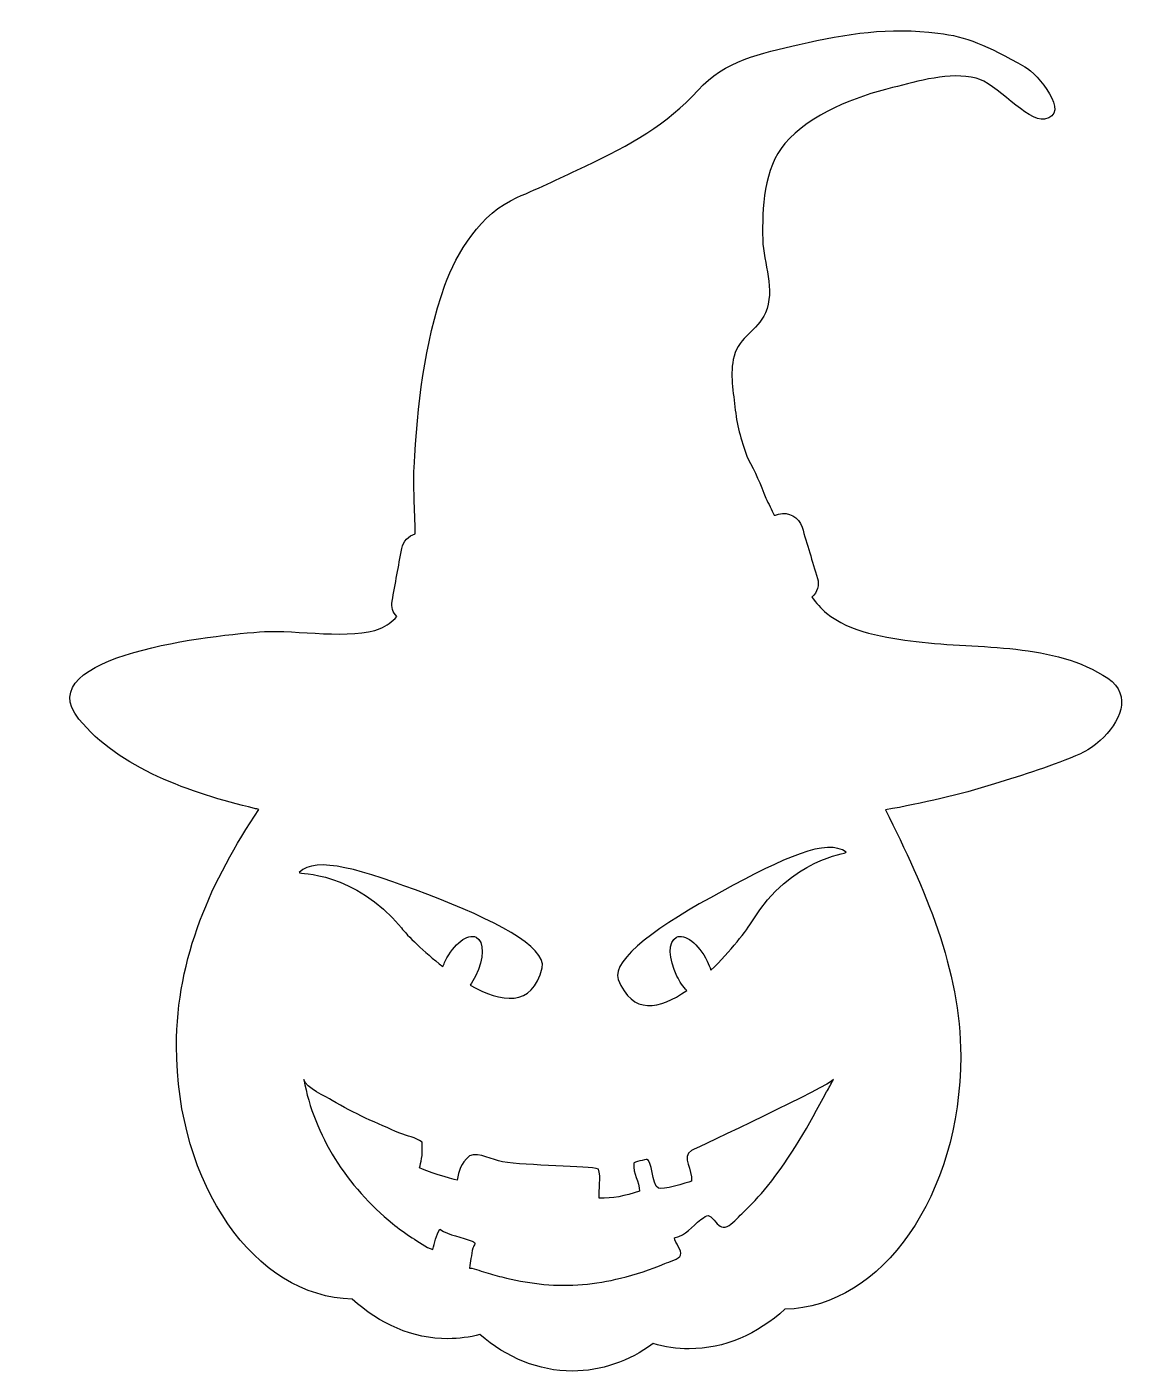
# Model space of a CAD drawing. Header units: centimetres. Extents: x -8.9 to 8.4, y -10.5 to 10.5.
import ezdxf

# ---------------------------------------------------------------- set-up
doc = ezdxf.new("R2010")
doc.units = ezdxf.units.CM
doc.header["$MEASUREMENT"] = 0
doc.layers.add('Layer 1', color=7, linetype='Continuous')

msp = doc.modelspace()

# ---------------------------------------------------------------- linework, layer by layer
at = {"layer": 'Layer 1'}
for points, knots in [([(7.88105, -0.64577), (8.18135, -0.37322), (8.3941, 0.05945), (7.99789, 0.32636), (7.99789, 0.32636), (7.16189, 0.88958), (6.00719, 0.77859), (5.00651, 0.89971), (5.00651, 0.89971), (4.53785, 0.95644), (3.95929, 1.0497), (3.60533, 1.34331), (3.60533, 1.34331), (3.51886, 1.41514), (3.44401, 1.50066), (3.37758, 1.59519), (3.37758, 1.59519), (3.45934, 1.67033), (3.4958, 1.78172), (3.46325, 1.88721), (3.46325, 1.88721), (3.38189, 2.15425), (3.30191, 2.42127), (3.22248, 2.68858), (3.22248, 2.68858), (3.17557, 2.84378), (3.01277, 2.93216), (2.85646, 2.89009), (2.85646, 2.89009), (2.83418, 2.88403), (2.81185, 2.8781), (2.78957, 2.8722), (2.78957, 2.8722), (2.74607, 2.96097), (2.70154, 3.05034), (2.6572, 3.14043), (2.6572, 3.14043), (2.57838, 3.35286), (2.48683, 3.56138), (2.38026, 3.75088), (2.38026, 3.75088), (2.28268, 3.99911), (2.20759, 4.25348), (2.17994, 4.51534), (2.17994, 4.51534), (2.15155, 4.78289), (2.08736, 5.08684), (2.16041, 5.35634), (2.16041, 5.35634), (2.24555, 5.67072), (2.52247, 5.748), (2.64904, 6.03219), (2.64904, 6.03219), (2.80948, 6.39388), (2.61875, 6.80575), (2.60843, 7.18003), (2.60843, 7.18003), (2.59509, 7.66207), (2.62806, 8.29771), (2.95337, 8.67789), (2.95337, 8.67789), (3.35384, 9.1448), (4.05467, 9.4074), (4.63644, 9.55324), (4.63644, 9.55324), (5.03726, 9.65341), (5.52777, 9.80092), (5.94134, 9.70143), (5.94134, 9.70143), (6.24479, 9.62806), (6.74295, 9.01521), (7.00854, 9.06), (7.00854, 9.06), (7.43806, 9.13464), (6.89829, 9.76927), (6.70369, 9.87788), (6.70369, 9.87788), (6.08496, 10.22343), (5.80215, 10.34714), (5.34595, 10.40448), (5.34595, 10.40448), (4.57657, 10.50121), (3.92985, 10.39787), (3.17713, 10.22538), (3.17713, 10.22538), (2.57499, 10.08774), (2.01302, 9.97469), (1.59863, 9.51376), (1.59863, 9.51376), (1.11248, 8.97295), (0.53347, 8.65609), (-0.15913, 8.32655), (-0.15913, 8.32655), (-0.52034, 8.1546), (-0.86581, 7.9927), (-1.23082, 7.83527), (-1.23082, 7.83527), (-1.79092, 7.59384), (-2.17766, 6.97008), (-2.35604, 6.46507), (-2.35604, 6.46507), (-2.69177, 5.51532), (-2.77903, 4.61248), (-2.83861, 3.61207), (-2.83861, 3.61207), (-2.85478, 3.34262), (-2.82329, 2.96561), (-2.81943, 2.58308), (-2.81943, 2.58308), (-2.92508, 2.55255), (-3.01009, 2.46598), (-3.03115, 2.35168), (-3.03115, 2.35168), (-3.08076, 2.07752), (-3.13085, 1.8033), (-3.18135, 1.52914), (-3.18135, 1.52914), (-3.19802, 1.44138), (-3.16865, 1.35457), (-3.10885, 1.28969), (-3.10885, 1.28969), (-3.1783, 1.20934), (-3.26355, 1.14499), (-3.36835, 1.10154), (-3.36835, 1.10154), (-3.79261, 0.92472), (-4.70566, 1.08477), (-5.17516, 1.05558), (-5.17516, 1.05558), (-5.93996, 1.0083), (-8.88629, 0.6895), (-8.07412, -0.31001), (-8.07412, -0.31001), (-7.44936, -1.07873), (-6.33475, -1.46563), (-5.32962, -1.70669), (-5.32962, -1.70669), (-5.30729, -1.71201), (-5.28496, -1.71719), (-5.26263, -1.72246), (-5.26263, -1.72246), (-6.00156, -2.82781), (-6.54978, -4.03053), (-6.54978, -5.41755), (-6.54978, -5.41755), (-6.54973, -7.58129), (-5.32484, -9.33799), (-3.80534, -9.37098), (-3.80534, -9.37098), (-3.37298, -9.76198), (-2.86004, -9.98944), (-2.30923, -9.98944), (-2.30923, -9.98944), (-2.13841, -9.98944), (-1.97154, -9.96647), (-1.80927, -9.9248), (-1.80927, -9.9248), (-1.38821, -10.28707), (-0.89426, -10.49574), (-0.36591, -10.49574), (-0.36591, -10.49574), (0.08867, -10.49574), (0.5174, -10.34046), (0.89639, -10.06677), (0.89639, -10.06677), (1.07837, -10.11985), (1.26697, -10.14768), (1.46001, -10.14768), (1.46001, -10.14768), (2.01069, -10.14768), (2.52377, -9.92022), (2.95599, -9.52911), (2.95599, -9.52911), (4.47549, -9.49622), (5.70038, -7.73942), (5.70038, -5.57581), (5.70038, -5.57581), (5.70043, -4.21347), (5.13925, -2.96236), (4.52674, -1.72956), (4.52674, -1.72956), (5.10663, -1.62608), (5.68035, -1.4953), (6.22941, -1.32369), (6.22941, -1.32369), (6.67118, -1.18571), (7.15082, -1.03511), (7.57278, -0.85207), (7.57278, -0.85207), (7.67243, -0.80859), (7.78138, -0.73604), (7.88105, -0.64577), (7.88105, -0.64577), (7.88105, -0.64577), (7.88105, -0.64577), (7.88105, -0.64577)], [0, 0, 0, 0, 0.02, 0.02, 0.02, 0.02, 0.04, 0.04, 0.04, 0.04, 0.06, 0.06, 0.06, 0.06, 0.08, 0.08, 0.08, 0.08, 0.1, 0.1, 0.1, 0.1, 0.12, 0.12, 0.12, 0.12, 0.14, 0.14, 0.14, 0.14, 0.16, 0.16, 0.16, 0.16, 0.18, 0.18, 0.18, 0.18, 0.2, 0.2, 0.2, 0.2, 0.22, 0.22, 0.22, 0.22, 0.24, 0.24, 0.24, 0.24, 0.26, 0.26, 0.26, 0.26, 0.28, 0.28, 0.28, 0.28, 0.3, 0.3, 0.3, 0.3, 0.32, 0.32, 0.32, 0.32, 0.34, 0.34, 0.34, 0.34, 0.36, 0.36, 0.36, 0.36, 0.38, 0.38, 0.38, 0.38, 0.4, 0.4, 0.4, 0.4, 0.42, 0.42, 0.42, 0.42, 0.44, 0.44, 0.44, 0.44, 0.46, 0.46, 0.46, 0.46, 0.48, 0.48, 0.48, 0.48, 0.5, 0.5, 0.5, 0.5, 0.52, 0.52, 0.52, 0.52, 0.54, 0.54, 0.54, 0.54, 0.56, 0.56, 0.56, 0.56, 0.58, 0.58, 0.58, 0.58, 0.6, 0.6, 0.6, 0.6, 0.62, 0.62, 0.62, 0.62, 0.64, 0.64, 0.64, 0.64, 0.66, 0.66, 0.66, 0.66, 0.68, 0.68, 0.68, 0.68, 0.7, 0.7, 0.7, 0.7, 0.72, 0.72, 0.72, 0.72, 0.74, 0.74, 0.74, 0.74, 0.76, 0.76, 0.76, 0.76, 0.78, 0.78, 0.78, 0.78, 0.8, 0.8, 0.8, 0.8, 0.82, 0.82, 0.82, 0.82, 0.84, 0.84, 0.84, 0.84, 0.86, 0.86, 0.86, 0.86, 0.88, 0.88, 0.88, 0.88, 0.9, 0.9, 0.9, 0.9, 0.92, 0.92, 0.92, 0.92, 0.94, 0.94, 0.94, 0.94, 0.96, 0.96, 0.96, 0.96, 1, 1, 1, 1]), ([(2.44741, -3.46459), (2.3619, -3.60432), (2.10774, -3.93774), (1.79968, -4.23469), (1.79968, -4.23469), (1.78402, -4.18722), (1.76412, -4.13862), (1.73991, -4.0901), (1.73991, -4.0901), (1.60542, -3.8202), (1.39063, -3.65407), (1.26022, -3.71907), (1.26022, -3.71907), (1.1297, -3.78416), (1.13325, -4.05562), (1.26803, -4.32547), (1.26803, -4.32547), (1.312, -4.41392), (1.36471, -4.49089), (1.42017, -4.55256), (1.42017, -4.55256), (1.00229, -4.84535), (0.56975, -4.9389), (0.34922, -4.37727), (0.34922, -4.37727), (0.24373, -4.05662), (0.99967, -3.52827), (1.96963, -3.00186), (1.96963, -3.00186), (2.93962, -2.47542), (3.61936, -2.16287), (3.91143, -2.39062), (3.91143, -2.39062), (3.92722, -2.41975), (3.05172, -2.47766), (2.44741, -3.46459), (2.44741, -3.46459), (2.44741, -3.46459), (2.44741, -3.46459), (2.44741, -3.46459)], [0, 0, 0, 0, 0.09090909, 0.09090909, 0.09090909, 0.09090909, 0.18181818, 0.18181818, 0.18181818, 0.18181818, 0.27272727, 0.27272727, 0.27272727, 0.27272727, 0.36363636, 0.36363636, 0.36363636, 0.36363636, 0.45454545, 0.45454545, 0.45454545, 0.45454545, 0.54545455, 0.54545455, 0.54545455, 0.54545455, 0.63636364, 0.63636364, 0.63636364, 0.63636364, 0.72727273, 0.72727273, 0.72727273, 0.72727273, 0.81818182, 0.81818182, 0.81818182, 0.81818182, 1, 1, 1, 1]), ([(-4.63147, -2.70592), (-4.37258, -2.44107), (-3.65714, -2.65975), (-2.62537, -3.05141), (-2.62537, -3.05141), (-1.59363, -3.44313), (-0.77371, -3.86529), (-0.83523, -4.19721), (-0.83523, -4.19721), (-0.98792, -4.82152), (-1.47827, -4.74156), (-1.96156, -4.4665), (-1.96156, -4.4665), (-1.93153, -4.42374), (-1.9033, -4.37649), (-1.87795, -4.32548), (-1.87795, -4.32548), (-1.74312, -4.05563), (-1.73971, -3.78417), (-1.8702, -3.71908), (-1.8702, -3.71908), (-2.00056, -3.65405), (-2.21535, -3.8202), (-2.34989, -4.09011), (-2.34989, -4.09011), (-2.36444, -4.11924), (-2.37712, -4.1484), (-2.3886, -4.17737), (-2.3886, -4.17737), (-2.69139, -3.94263), (-2.94317, -3.68898), (-3.03686, -3.57399), (-3.03686, -3.57399), (-3.76797, -2.67695), (-4.64332, -2.7369), (-4.63147, -2.70592)], [0, 0, 0, 0, 0.1, 0.1, 0.1, 0.1, 0.2, 0.2, 0.2, 0.2, 0.3, 0.3, 0.3, 0.3, 0.4, 0.4, 0.4, 0.4, 0.5, 0.5, 0.5, 0.5, 0.6, 0.6, 0.6, 0.6, 0.7, 0.7, 0.7, 0.7, 0.8, 0.8, 0.8, 0.8, 1, 1, 1, 1]), ([(3.60644, -6.13492), (3.33167, -6.64504), (3.04735, -7.15566), (2.68143, -7.6073), (2.68143, -7.6073), (2.55821, -7.75944), (2.42505, -7.90374), (2.28231, -8.03767), (2.28231, -8.03767), (2.22027, -8.0959), (2.1311, -8.20684), (2.05141, -8.23867), (2.05141, -8.23867), (1.96116, -8.27468), (1.92015, -8.21756), (1.85014, -8.1404), (1.85014, -8.1404), (1.76693, -8.04862), (1.75743, -8.04052), (1.64218, -8.12717), (1.64218, -8.12717), (1.49407, -8.23851), (1.41797, -8.37625), (1.23051, -8.41363), (1.23051, -8.41363), (1.23667, -8.49499), (1.35066, -8.60913), (1.32579, -8.68414), (1.32579, -8.68414), (1.30536, -8.74574), (1.13963, -8.79132), (1.07862, -8.81725), (1.07862, -8.81725), (0.85587, -8.91197), (0.62367, -8.98743), (0.38845, -9.04477), (0.38845, -9.04477), (-0.00287, -9.14028), (-0.40676, -9.17754), (-0.80847, -9.14063), (-0.80847, -9.14063), (-1.00535, -9.12256), (-1.20034, -9.08766), (-1.39283, -9.04265), (-1.39283, -9.04265), (-1.49001, -9.01992), (-1.58653, -8.99473), (-1.68265, -8.96833), (-1.68265, -8.96833), (-1.77229, -8.94354), (-1.87918, -8.89189), (-1.97163, -8.88589), (-1.97163, -8.88589), (-1.96531, -8.83573), (-1.95777, -8.78564), (-1.9489, -8.73587), (-1.9489, -8.73587), (-1.93953, -8.68367), (-1.93504, -8.62258), (-1.91831, -8.57268), (-1.91831, -8.57268), (-1.89902, -8.5155), (-1.85989, -8.49698), (-1.92937, -8.46748), (-1.92937, -8.46748), (-2.09259, -8.39803), (-2.2882, -8.3808), (-2.43689, -8.27772), (-2.43689, -8.27772), (-2.49182, -8.37355), (-2.51679, -8.49076), (-2.54373, -8.59699), (-2.54373, -8.59699), (-2.65276, -8.56585), (-2.77297, -8.47224), (-2.86864, -8.41191), (-2.86864, -8.41191), (-2.97603, -8.34412), (-3.07883, -8.26933), (-3.17696, -8.18876), (-3.17696, -8.18876), (-3.52536, -7.90269), (-3.83606, -7.56019), (-4.07384, -7.17689), (-4.07384, -7.17689), (-4.30929, -6.7974), (-4.47921, -6.3797), (-4.56078, -5.93962), (-4.56078, -5.93962), (-4.53744, -6.06554), (-4.19796, -6.2187), (-4.11895, -6.26641), (-4.11895, -6.26641), (-3.77674, -6.47308), (-3.41862, -6.62643), (-3.05874, -6.77909), (-3.05874, -6.77909), (-2.94465, -6.82756), (-2.81614, -6.84188), (-2.71354, -6.92144), (-2.71354, -6.92144), (-2.69716, -7.15599), (-2.73272, -7.2327), (-2.7536, -7.32157), (-2.7536, -7.32157), (-2.67105, -7.37017), (-2.2529, -7.49461), (-2.16689, -7.51416), (-2.16689, -7.51416), (-2.13792, -7.36187), (-2.11442, -7.26188), (-1.97404, -7.13141), (-1.97404, -7.13141), (-1.81484, -7.07855), (-1.61463, -7.19549), (-1.45726, -7.22428), (-1.45726, -7.22428), (-1.08327, -7.29257), (-0.1082, -7.28696), (0.04256, -7.33903), (0.04256, -7.33903), (0.08611, -7.4642), (0.04391, -7.66415), (0.05439, -7.79385), (0.05439, -7.79385), (0.26246, -7.80229), (0.45325, -7.76064), (0.68566, -7.68601), (0.68566, -7.68601), (0.6777, -7.53491), (0.58202, -7.41338), (0.59239, -7.24889), (0.59239, -7.24889), (0.5934, -7.23222), (0.78429, -7.1906), (0.7989, -7.1901), (0.7989, -7.1901), (0.87745, -7.18722), (0.87896, -7.58417), (0.97855, -7.64029), (0.97855, -7.64029), (1.03507, -7.67204), (1.42363, -7.55591), (1.49528, -7.52795), (1.49528, -7.52795), (1.52161, -7.35962), (1.32566, -7.14393), (1.49613, -7.05196), (1.49613, -7.05196), (1.60712, -6.99214), (3.66944, -6.03334), (3.71125, -5.9396), (3.71125, -5.9396), (3.68145, -6.00636), (3.64118, -6.07044), (3.60644, -6.13492), (3.60644, -6.13492), (3.60644, -6.13492), (3.60644, -6.13492), (3.60644, -6.13492)], [0, 0, 0, 0, 0.02439024, 0.02439024, 0.02439024, 0.02439024, 0.04878049, 0.04878049, 0.04878049, 0.04878049, 0.07317073, 0.07317073, 0.07317073, 0.07317073, 0.09756098, 0.09756098, 0.09756098, 0.09756098, 0.12195122, 0.12195122, 0.12195122, 0.12195122, 0.14634146, 0.14634146, 0.14634146, 0.14634146, 0.17073171, 0.17073171, 0.17073171, 0.17073171, 0.19512195, 0.19512195, 0.19512195, 0.19512195, 0.2195122, 0.2195122, 0.2195122, 0.2195122, 0.24390244, 0.24390244, 0.24390244, 0.24390244, 0.26829268, 0.26829268, 0.26829268, 0.26829268, 0.29268293, 0.29268293, 0.29268293, 0.29268293, 0.31707317, 0.31707317, 0.31707317, 0.31707317, 0.34146341, 0.34146341, 0.34146341, 0.34146341, 0.36585366, 0.36585366, 0.36585366, 0.36585366, 0.3902439, 0.3902439, 0.3902439, 0.3902439, 0.41463415, 0.41463415, 0.41463415, 0.41463415, 0.43902439, 0.43902439, 0.43902439, 0.43902439, 0.46341463, 0.46341463, 0.46341463, 0.46341463, 0.48780488, 0.48780488, 0.48780488, 0.48780488, 0.51219512, 0.51219512, 0.51219512, 0.51219512, 0.53658537, 0.53658537, 0.53658537, 0.53658537, 0.56097561, 0.56097561, 0.56097561, 0.56097561, 0.58536585, 0.58536585, 0.58536585, 0.58536585, 0.6097561, 0.6097561, 0.6097561, 0.6097561, 0.63414634, 0.63414634, 0.63414634, 0.63414634, 0.65853659, 0.65853659, 0.65853659, 0.65853659, 0.68292683, 0.68292683, 0.68292683, 0.68292683, 0.70731707, 0.70731707, 0.70731707, 0.70731707, 0.73170732, 0.73170732, 0.73170732, 0.73170732, 0.75609756, 0.75609756, 0.75609756, 0.75609756, 0.7804878, 0.7804878, 0.7804878, 0.7804878, 0.80487805, 0.80487805, 0.80487805, 0.80487805, 0.82926829, 0.82926829, 0.82926829, 0.82926829, 0.85365854, 0.85365854, 0.85365854, 0.85365854, 0.87804878, 0.87804878, 0.87804878, 0.87804878, 0.90243902, 0.90243902, 0.90243902, 0.90243902, 0.92682927, 0.92682927, 0.92682927, 0.92682927, 0.95121951, 0.95121951, 0.95121951, 0.95121951, 1, 1, 1, 1])]:
    msp.add_open_spline(points, degree=3, knots=knots, dxfattribs=at)

doc.saveas('drawing.dxf')
